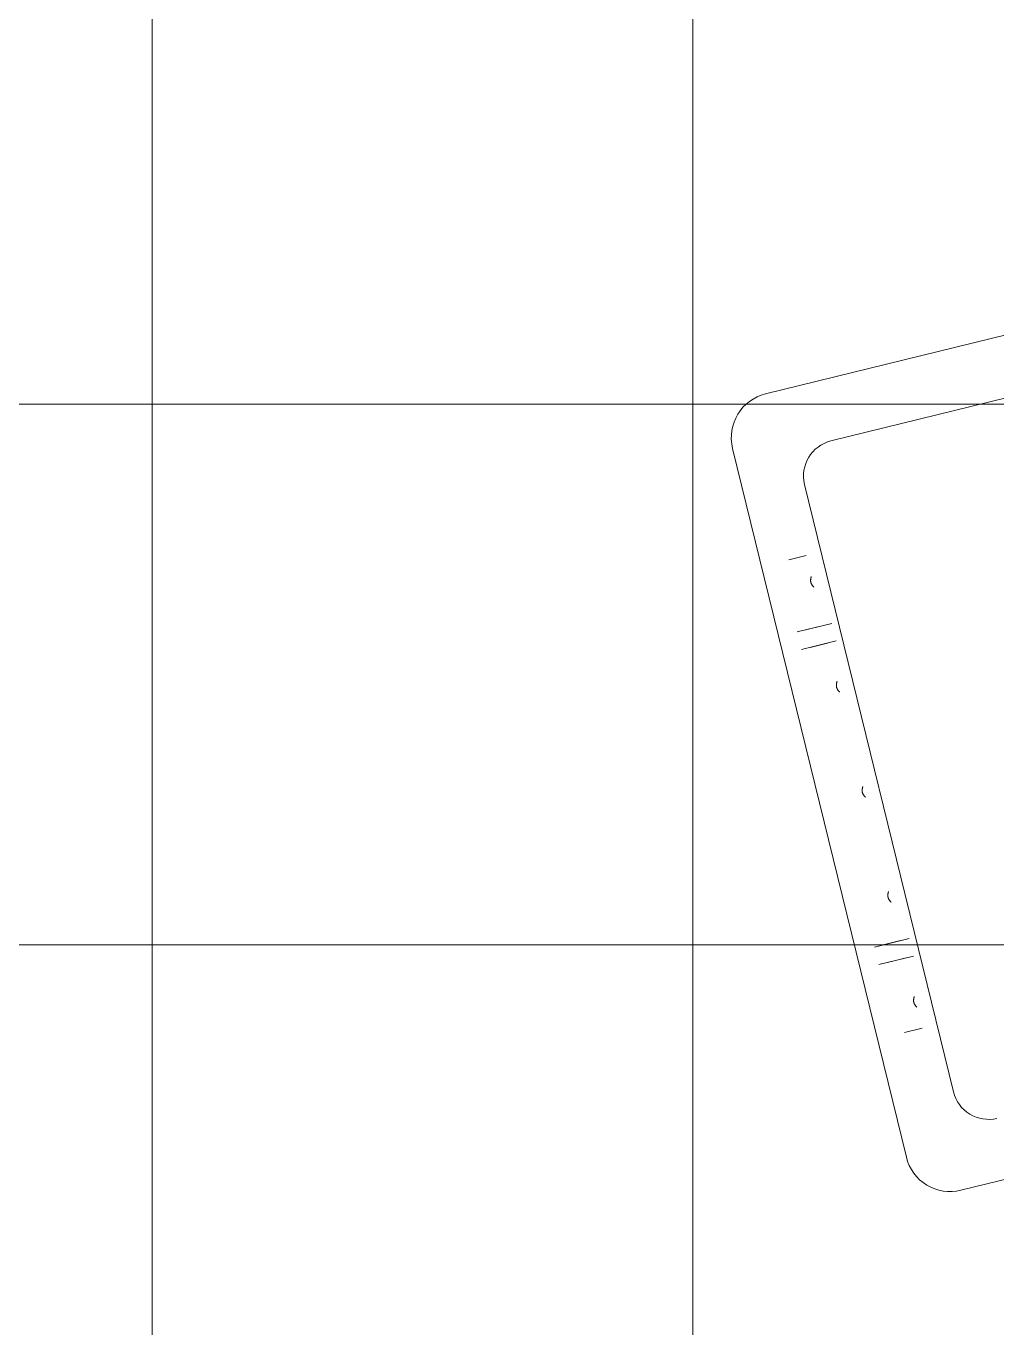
# Model space of a CAD drawing. Header units: metres. Extents: x -227.9 to -141.2, y 39.1 to 90.3.
# Drawn here: x -159.07 to -158.531, y 60.087 to 60.81 of the extents above; entities that cross this region are included whole.
import ezdxf

# ---------------------------------------------------------------- set-up
doc = ezdxf.new("R2010")
doc.units = ezdxf.units.M
doc.layers.add('A-FLOR-PATT', color=7, linetype='Continuous', lineweight=5)
doc.layers.add('Q-SPCQ', color=7, linetype='Continuous', lineweight=5)

msp = doc.modelspace()

# ---------------------------------------------------------------- linework, layer by layer
at = {"layer": 'A-FLOR-PATT', "color": 9, "linetype": 'Continuous', "true_color": 0xc0c0c0}
for p, q in [((-158.7, 59.90814), (-158.7, 61.72939)), ((-159, 59.83442), (-159, 61.72399)), ((-160.94569, 60.6), (-158.27998, 60.6)), ((-161.37413, 60.3), (-158.20605, 60.3))]:
    msp.add_line(p, q, dxfattribs=at)
at = {"layer": 'Q-SPCQ', "color": 9, "lineweight": 9, "true_color": 0xc0c0c0}
for p, q in [((-158.38761, 60.67234), (-158.65955, 60.60566)), ((-158.62329, 60.57954), (-158.35037, 60.64646)), ((-158.62329, 60.57954), (-158.37951, 60.63932)), ((-158.67788, 60.57542), (-158.58143, 60.18207)), ((-158.55531, 60.21834), (-158.63795, 60.55535)), ((-158.55531, 60.21834), (-158.63795, 60.55535)), ((-158.64675, 60.51356), (-158.63703, 60.51594)), ((-158.63703, 60.51594), (-158.64675, 60.51356)), ((-158.62277, 60.47825), (-158.64196, 60.47355)), ((-158.64196, 60.47355), (-158.62277, 60.47825)), ((-158.62751, 60.47709), (-158.63722, 60.47471)), ((-158.62751, 60.47709), (-158.63722, 60.47471)), ((-158.63958, 60.46383), (-158.62039, 60.46854)), ((-158.62039, 60.46854), (-158.63958, 60.46383)), ((-158.62513, 60.46738), (-158.63484, 60.46499)), ((-158.62513, 60.46738), (-158.63484, 60.46499)), ((-158.57991, 60.30343), (-158.59909, 60.29872)), ((-158.57991, 60.30343), (-158.59909, 60.29872)), ((-158.58464, 60.30227), (-158.59435, 60.29989)), ((-158.58464, 60.30227), (-158.59435, 60.29989)), ((-158.59671, 60.28901), (-158.57752, 60.29372)), ((-158.59671, 60.28901), (-158.57752, 60.29372)), ((-158.59197, 60.29017), (-158.58226, 60.29255)), ((-158.58226, 60.29255), (-158.59197, 60.29017)), ((-158.57273, 60.25371), (-158.58245, 60.25132)), ((-158.58245, 60.25132), (-158.57273, 60.25371)), ((-158.55119, 60.16375), (-158.27925, 60.23043))]:
    msp.add_line(p, q, dxfattribs=at)
for centre, radius, start, end in [((-158.6536, 60.58138), 0.025, 103.77742, 193.77742), ((-158.6536, 60.58138), 0.025, 103.77742, 193.77742), ((-158.61852, 60.56012), 0.02, 103.77742, 193.77742), ((-158.61852, 60.56012), 0.02, 103.77742, 193.77742), ((-158.53589, 60.2231), 0.02, 193.77742, 283.77742), ((-158.53589, 60.2231), 0.02, 193.77742, 283.77742), ((-158.55714, 60.18803), 0.025, 193.77742, 283.77742), ((-158.55714, 60.18803), 0.025, 193.77742, 283.77742)]:
    msp.add_arc(centre, radius, start, end, dxfattribs=at)
for points, knots in [([(-158.63274, 60.49843), (-158.63275, 60.49843), (-158.63277, 60.49845), (-158.63283, 60.49852), (-158.63289, 60.49859), (-158.63297, 60.49867), (-158.63307, 60.49877), (-158.63318, 60.49889), (-158.6333, 60.49903), (-158.63342, 60.49918), (-158.63355, 60.49934), (-158.63369, 60.49952), (-158.63382, 60.49971), (-158.63394, 60.49992), (-158.63407, 60.50014), (-158.63419, 60.50037), (-158.63429, 60.50061), (-158.63438, 60.50086), (-158.63445, 60.50113), (-158.63451, 60.50139), (-158.63455, 60.50166), (-158.63457, 60.50192), (-158.63457, 60.50218), (-158.63456, 60.50243), (-158.63454, 60.50268), (-158.63452, 60.50291), (-158.63448, 60.50313), (-158.63444, 60.50333), (-158.6344, 60.50352), (-158.63436, 60.50369), (-158.63432, 60.50385), (-158.63428, 60.50399), (-158.63425, 60.5041), (-158.63422, 60.50419), (-158.6342, 60.50428), (-158.63419, 60.50431), (-158.63418, 60.50431)], [0, 0, 0, 0, 0.055556, 0.083333, 0.111111, 0.138889, 0.166667, 0.194444, 0.222222, 0.25, 0.277778, 0.305556, 0.333333, 0.361111, 0.388889, 0.416667, 0.444444, 0.472222, 0.5, 0.527778, 0.555556, 0.583333, 0.611111, 0.638889, 0.666667, 0.694444, 0.722222, 0.75, 0.777778, 0.805556, 0.833333, 0.861111, 0.888889, 0.916667, 0.944444, 1, 1, 1, 1]), ([(-158.63274, 60.49843), (-158.63274, 60.49843), (-158.63277, 60.49846), (-158.63292, 60.49861), (-158.63321, 60.49892), (-158.63355, 60.49933), (-158.63377, 60.49964), (-158.63394, 60.49992), (-158.63411, 60.50021), (-158.63426, 60.50053), (-158.63438, 60.50086), (-158.63445, 60.50113), (-158.63451, 60.5014), (-158.63456, 60.50174), (-158.63457, 60.50209), (-158.63456, 60.50243), (-158.63454, 60.50276), (-158.63448, 60.50313), (-158.63437, 60.50366), (-158.63426, 60.50406), (-158.63419, 60.50426), (-158.63418, 60.5043), (-158.63418, 60.50431)], [0, 0, 0, 0, 0.055556, 0.111111, 0.222222, 0.277778, 0.333333, 0.361111, 0.388889, 0.444444, 0.472222, 0.5, 0.527778, 0.555556, 0.611111, 0.638889, 0.666667, 0.722222, 0.777778, 0.888889, 0.944444, 1, 1, 1, 1]), ([(-158.61845, 60.44016), (-158.61845, 60.44016), (-158.61848, 60.44019), (-158.61863, 60.44034), (-158.61892, 60.44064), (-158.61926, 60.44106), (-158.61948, 60.44137), (-158.61965, 60.44164), (-158.61982, 60.44194), (-158.61997, 60.44225), (-158.62009, 60.44259), (-158.62016, 60.44285), (-158.62022, 60.44312), (-158.62027, 60.44347), (-158.62029, 60.44382), (-158.62027, 60.44416), (-158.62025, 60.44448), (-158.62019, 60.44486), (-158.62008, 60.44539), (-158.61997, 60.44579), (-158.61991, 60.44599), (-158.61989, 60.44603), (-158.61989, 60.44603)], [0, 0, 0, 0, 0.055556, 0.111111, 0.222222, 0.277778, 0.333333, 0.361111, 0.388889, 0.444444, 0.472222, 0.5, 0.527778, 0.555556, 0.611111, 0.638889, 0.666667, 0.722222, 0.777778, 0.888889, 0.944444, 1, 1, 1, 1]), ([(-158.61845, 60.44016), (-158.61846, 60.44016), (-158.61848, 60.44018), (-158.61854, 60.44024), (-158.6186, 60.44031), (-158.61869, 60.4404), (-158.61878, 60.4405), (-158.61889, 60.44062), (-158.61901, 60.44076), (-158.61913, 60.44091), (-158.61926, 60.44107), (-158.6194, 60.44124), (-158.61953, 60.44144), (-158.61965, 60.44164), (-158.61978, 60.44186), (-158.6199, 60.44209), (-158.62, 60.44234), (-158.62009, 60.44259), (-158.62016, 60.44285), (-158.62022, 60.44312), (-158.62026, 60.44338), (-158.62028, 60.44365), (-158.62028, 60.44391), (-158.62027, 60.44416), (-158.62025, 60.4444), (-158.62023, 60.44463), (-158.62019, 60.44485), (-158.62015, 60.44506), (-158.62011, 60.44525), (-158.62007, 60.44542), (-158.62003, 60.44558), (-158.61999, 60.44571), (-158.61996, 60.44583), (-158.61993, 60.44592), (-158.61991, 60.446), (-158.6199, 60.44603), (-158.61989, 60.44603)], [0, 0, 0, 0, 0.055556, 0.083333, 0.111111, 0.138889, 0.166667, 0.194444, 0.222222, 0.25, 0.277778, 0.305556, 0.333333, 0.361111, 0.388889, 0.416667, 0.444444, 0.472222, 0.5, 0.527778, 0.555556, 0.583333, 0.611111, 0.638889, 0.666667, 0.694444, 0.722222, 0.75, 0.777778, 0.805556, 0.833333, 0.861111, 0.888889, 0.916667, 0.944444, 1, 1, 1, 1]), ([(-158.60416, 60.38188), (-158.60416, 60.38189), (-158.60419, 60.38192), (-158.60435, 60.38206), (-158.60463, 60.38237), (-158.60497, 60.38279), (-158.6052, 60.38309), (-158.60537, 60.38337), (-158.60554, 60.38366), (-158.60568, 60.38398), (-158.6058, 60.38431), (-158.60587, 60.38458), (-158.60593, 60.38485), (-158.60598, 60.3852), (-158.606, 60.38555), (-158.60598, 60.38589), (-158.60596, 60.38621), (-158.6059, 60.38658), (-158.60579, 60.38711), (-158.60568, 60.38751), (-158.60562, 60.38772), (-158.6056, 60.38776), (-158.6056, 60.38776)], [0, 0, 0, 0, 0.055556, 0.111111, 0.222222, 0.277778, 0.333333, 0.361111, 0.388889, 0.444444, 0.472222, 0.5, 0.527778, 0.555556, 0.611111, 0.638889, 0.666667, 0.722222, 0.777778, 0.888889, 0.944444, 1, 1, 1, 1]), ([(-158.60416, 60.38188), (-158.60417, 60.38188), (-158.60419, 60.3819), (-158.60425, 60.38197), (-158.60432, 60.38204), (-158.6044, 60.38212), (-158.6045, 60.38223), (-158.60461, 60.38235), (-158.60472, 60.38248), (-158.60484, 60.38263), (-158.60497, 60.38279), (-158.60511, 60.38297), (-158.60524, 60.38316), (-158.60536, 60.38337), (-158.60549, 60.38359), (-158.60561, 60.38382), (-158.60571, 60.38406), (-158.6058, 60.38432), (-158.60587, 60.38458), (-158.60593, 60.38485), (-158.60597, 60.38511), (-158.60599, 60.38537), (-158.60599, 60.38563), (-158.60598, 60.38589), (-158.60597, 60.38613), (-158.60594, 60.38636), (-158.6059, 60.38658), (-158.60586, 60.38678), (-158.60582, 60.38697), (-158.60578, 60.38715), (-158.60574, 60.3873), (-158.6057, 60.38744), (-158.60567, 60.38755), (-158.60564, 60.38764), (-158.60562, 60.38773), (-158.60561, 60.38776), (-158.6056, 60.38776)], [0, 0, 0, 0, 0.055556, 0.083333, 0.111111, 0.138889, 0.166667, 0.194444, 0.222222, 0.25, 0.277778, 0.305556, 0.333333, 0.361111, 0.388889, 0.416667, 0.444444, 0.472222, 0.5, 0.527778, 0.555556, 0.583333, 0.611111, 0.638889, 0.666667, 0.694444, 0.722222, 0.75, 0.777778, 0.805556, 0.833333, 0.861111, 0.888889, 0.916667, 0.944444, 1, 1, 1, 1]), ([(-158.58987, 60.32361), (-158.58988, 60.32361), (-158.5899, 60.32364), (-158.59006, 60.32379), (-158.59034, 60.3241), (-158.59068, 60.32451), (-158.59091, 60.32482), (-158.59108, 60.32509), (-158.59125, 60.32539), (-158.5914, 60.32571), (-158.59151, 60.32604), (-158.59158, 60.3263), (-158.59164, 60.32657), (-158.59169, 60.32692), (-158.59171, 60.32727), (-158.59169, 60.32761), (-158.59167, 60.32793), (-158.59162, 60.32831), (-158.5915, 60.32884), (-158.59139, 60.32924), (-158.59133, 60.32944), (-158.59132, 60.32948), (-158.59132, 60.32949)], [0, 0, 0, 0, 0.055556, 0.111111, 0.222222, 0.277778, 0.333333, 0.361111, 0.388889, 0.444444, 0.472222, 0.5, 0.527778, 0.555556, 0.611111, 0.638889, 0.666667, 0.722222, 0.777778, 0.888889, 0.944444, 1, 1, 1, 1]), ([(-158.58987, 60.32361), (-158.58988, 60.32361), (-158.5899, 60.32363), (-158.58996, 60.32369), (-158.59003, 60.32376), (-158.59011, 60.32385), (-158.59021, 60.32395), (-158.59032, 60.32407), (-158.59043, 60.32421), (-158.59055, 60.32436), (-158.59069, 60.32452), (-158.59082, 60.3247), (-158.59095, 60.32489), (-158.59107, 60.3251), (-158.5912, 60.32532), (-158.59132, 60.32555), (-158.59143, 60.32579), (-158.59151, 60.32604), (-158.59158, 60.32631), (-158.59164, 60.32657), (-158.59168, 60.32684), (-158.5917, 60.3271), (-158.5917, 60.32736), (-158.59169, 60.32761), (-158.59168, 60.32786), (-158.59165, 60.32809), (-158.59161, 60.3283), (-158.59157, 60.32851), (-158.59153, 60.3287), (-158.59149, 60.32887), (-158.59145, 60.32903), (-158.59141, 60.32916), (-158.59138, 60.32928), (-158.59136, 60.32937), (-158.59133, 60.32946), (-158.59132, 60.32949), (-158.59132, 60.32949)], [0, 0, 0, 0, 0.055556, 0.083333, 0.111111, 0.138889, 0.166667, 0.194444, 0.222222, 0.25, 0.277778, 0.305556, 0.333333, 0.361111, 0.388889, 0.416667, 0.444444, 0.472222, 0.5, 0.527778, 0.555556, 0.583333, 0.611111, 0.638889, 0.666667, 0.694444, 0.722222, 0.75, 0.777778, 0.805556, 0.833333, 0.861111, 0.888889, 0.916667, 0.944444, 1, 1, 1, 1]), ([(-158.57559, 60.26534), (-158.57559, 60.26534), (-158.57562, 60.26537), (-158.57577, 60.26552), (-158.57605, 60.26582), (-158.57639, 60.26624), (-158.57662, 60.26655), (-158.57679, 60.26682), (-158.57696, 60.26712), (-158.57711, 60.26743), (-158.57722, 60.26777), (-158.5773, 60.26803), (-158.57735, 60.2683), (-158.57741, 60.26865), (-158.57742, 60.269), (-158.57741, 60.26934), (-158.57738, 60.26966), (-158.57733, 60.27004), (-158.57721, 60.27056), (-158.5771, 60.27097), (-158.57704, 60.27117), (-158.57703, 60.27121), (-158.57703, 60.27121)], [0, 0, 0, 0, 0.055556, 0.111111, 0.222222, 0.277778, 0.333333, 0.361111, 0.388889, 0.444444, 0.472222, 0.5, 0.527778, 0.555556, 0.611111, 0.638889, 0.666667, 0.722222, 0.777778, 0.888889, 0.944444, 1, 1, 1, 1]), ([(-158.57559, 60.26534), (-158.57559, 60.26533), (-158.57561, 60.26535), (-158.57568, 60.26542), (-158.57574, 60.26549), (-158.57582, 60.26558), (-158.57592, 60.26568), (-158.57603, 60.2658), (-158.57614, 60.26593), (-158.57626, 60.26608), (-158.5764, 60.26625), (-158.57653, 60.26642), (-158.57666, 60.26662), (-158.57679, 60.26682), (-158.57691, 60.26704), (-158.57703, 60.26727), (-158.57714, 60.26752), (-158.57722, 60.26777), (-158.57729, 60.26803), (-158.57735, 60.2683), (-158.57739, 60.26856), (-158.57741, 60.26883), (-158.57741, 60.26909), (-158.5774, 60.26934), (-158.57739, 60.26958), (-158.57736, 60.26981), (-158.57732, 60.27003), (-158.57728, 60.27024), (-158.57724, 60.27043), (-158.5772, 60.2706), (-158.57716, 60.27076), (-158.57712, 60.27089), (-158.57709, 60.27101), (-158.57707, 60.2711), (-158.57704, 60.27118), (-158.57703, 60.27121), (-158.57703, 60.27121)], [0, 0, 0, 0, 0.055556, 0.083333, 0.111111, 0.138889, 0.166667, 0.194444, 0.222222, 0.25, 0.277778, 0.305556, 0.333333, 0.361111, 0.388889, 0.416667, 0.444444, 0.472222, 0.5, 0.527778, 0.555556, 0.583333, 0.611111, 0.638889, 0.666667, 0.694444, 0.722222, 0.75, 0.777778, 0.805556, 0.833333, 0.861111, 0.888889, 0.916667, 0.944444, 1, 1, 1, 1])]:
    msp.add_open_spline(points, degree=3, knots=knots, dxfattribs=at)

doc.saveas('drawing.dxf')
